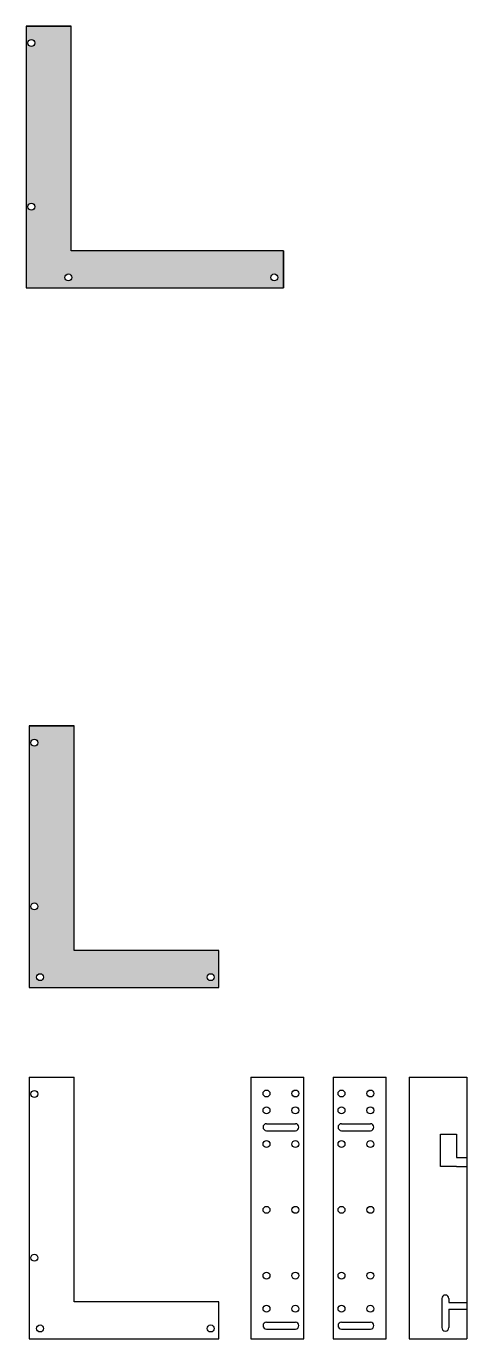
# Model space of a CAD drawing. Header units: millimetres. Extents: x 41 to 383, y 17 to 1037.
import ezdxf

# ---------------------------------------------------------------- set-up
doc = ezdxf.new("R2010")
doc.units = ezdxf.units.MM
doc.header["$MEASUREMENT"] = 0

msp = doc.modelspace()

# ---------------------------------------------------------------- hatches: boundary and pattern name
h = msp.add_hatch(color=256)
h.dxf.hatch_style = 1
h.paths.add_polyline_path([(75.8, 1037.2), (40.9, 1037.2), (40.9, 834), (240.9, 834), (240.9, 862.6), (75.8, 862.6)])
h.paths.add_polyline_path([(47.6, 897, -1), (42.2, 897, -1)], flags=16)
h.paths.add_polyline_path([(42.2, 1024.2, -1), (47.6, 1024.2, -1)], flags=16)
h.paths.add_polyline_path([(76.3, 842, -1), (70.9, 842, -1)], flags=16)
h.paths.add_polyline_path([(236.3, 842, -1), (230.9, 842, -1)], flags=16)
h = msp.add_hatch(color=256)
h.dxf.hatch_style = 1
h.paths.add_polyline_path([(78.1, 493.5), (43.2, 493.5), (43.2, 290.3), (190.5, 290.3), (190.5, 318.9), (78.1, 318.9)])
h.paths.add_polyline_path([(49.9, 353.3, -1), (44.5, 353.3, -1)], flags=16)
h.paths.add_polyline_path([(44.5, 480.5, -1), (49.9, 480.5, -1)], flags=16)
h.paths.add_polyline_path([(54.3, 298.3, -1), (48.9, 298.3, -1)], flags=16)
h.paths.add_polyline_path([(186.9, 298.3, -1), (181.5, 298.3, -1)], flags=16)

# ---------------------------------------------------------------- linework, layer by layer
at = {"lineweight": -2}
for p, q in [((40.9, 1037.2), (40.9, 834)), ((40.9, 1037.2), (75.8, 1037.2)), ((75.8, 862.6), (75.8, 1037.2)), ((240.9, 862.6), (75.8, 862.6)), ((43.2, 493.5), (43.2, 290.3)), ((43.2, 493.5), (78.1, 493.5)), ((78.1, 318.9), (78.1, 493.5)), ((190.5, 318.9), (78.1, 318.9)), ((190.5, 290.3), (190.5, 318.9)), ((43.2, 290.3), (190.5, 290.3)), ((43.2, 220.5), (43.2, 17.3)), ((43.2, 220.5), (78.1, 220.5)), ((78.1, 45.9), (78.1, 220.5)), ((215.3, 220.5), (256.6, 220.5)), ((215.3, 220.5), (215.3, 17.3)), ((256.6, 17.3), (256.6, 220.5)), ((279.4, 220.5), (320.7, 220.5)), ((279.4, 220.5), (279.4, 17.3)), ((320.7, 17.3), (320.7, 220.5)), ((338.6, 220.5), (383.2, 220.5)), ((338.6, 220.5), (338.6, 17.3)), ((383.2, 220.5), (383.2, 17.3)), ((227.6, 184.4), (250.1, 184.4)), ((285.9, 184.4), (308.4, 184.4)), ((227.6, 179), (250.1, 179)), ((285.9, 179), (308.4, 179)), ((362.8, 176.4), (375.2, 176.4)), ((362.8, 151.2), (362.8, 176.4)), ((375.2, 176.4), (375.2, 158.2)), ((375.2, 158.2), (383.2, 158.2)), ((375.2, 151.2), (362.8, 151.2)), ((375.2, 151.2), (383.2, 151.2)), ((190.5, 45.9), (78.1, 45.9)), ((190.5, 17.3), (190.5, 45.9)), ((363.9, 48.6), (363.9, 26)), ((369.3, 48.6), (369.3, 45.4)), ((369.3, 45.4), (383.2, 45.4)), ((369.3, 40.2), (369.3, 26)), ((369.3, 40.2), (383.2, 40.2)), ((227.6, 30.2), (250.1, 30.2)), ((227.6, 24.8), (250.1, 24.8)), ((285.9, 30.2), (308.4, 30.2)), ((285.9, 24.8), (308.4, 24.8)), ((43.2, 17.3), (190.5, 17.3)), ((215.3, 17.3), (256.6, 17.3)), ((279.4, 17.3), (320.7, 17.3)), ((338.6, 17.3), (383.2, 17.3))]:
    msp.add_line(p, q, dxfattribs=at)
for p in [(240.9, 862.6), (40.9, 834)]:
    msp.add_line(p, (240.9, 834))
for points in [[(75.8, 1037.2), (40.9, 1037.2), (40.9, 834), (240.9, 834), (240.9, 862.6), (75.8, 862.6), (75.8, 1037.2)], [(75.8, 1037.2), (40.9, 1037.2), (40.9, 834), (240.9, 834), (240.9, 862.6), (75.8, 862.6), (75.8, 1037.2)], [(78.1, 493.5), (43.2, 493.5), (43.2, 290.3), (190.5, 290.3), (190.5, 318.9), (78.1, 318.9), (78.1, 493.5)]]:
    msp.add_lwpolyline(points, close=True)
for centre in [(44.9, 1024.2), (44.9, 897), (73.6, 842), (233.6, 842), (47.2, 480.5), (47.2, 353.3), (51.6, 298.3), (184.2, 298.3), (47.2, 207.5), (227.6, 207.9), (250.1, 207.9), (285.9, 207.9), (308.4, 207.9), (227.6, 194.8), (250.1, 194.8), (285.9, 194.8), (308.4, 194.8), (227.6, 168.6), (250.1, 168.6), (285.9, 168.6), (308.4, 168.6), (227.6, 117.5), (250.1, 117.5), (285.9, 117.5), (308.4, 117.5), (47.2, 80.3), (227.6, 66.4), (250.1, 66.4), (285.9, 66.4), (308.4, 66.4), (227.6, 40.6), (250.1, 40.6), (285.9, 40.6), (308.4, 40.6), (51.6, 25.3), (184.2, 25.3)]:
    msp.add_circle(centre, 2.7, dxfattribs=at)
for centre in [(44.9, 1024.2), (44.9, 1024.2), (44.9, 897), (44.9, 897), (73.6, 842), (73.6, 842), (233.6, 842), (233.6, 842), (47.2, 480.5), (47.2, 353.3), (51.6, 298.3), (184.2, 298.3)]:
    msp.add_circle(centre, 2.7)
for centre, start, end in [((227.6, 181.7), 90, 270), ((250.1, 181.7), 270, 90), ((285.9, 181.7), 90, 270), ((308.4, 181.7), 270, 90), ((366.6, 48.6), 0, 180), ((227.6, 27.5), 90, 270), ((250.1, 27.5), 270, 90), ((285.9, 27.5), 90, 270), ((308.4, 27.5), 270, 90), ((366.6, 26), 180, 360)]:
    msp.add_arc(centre, 2.7, start, end, dxfattribs=at)

doc.saveas('drawing.dxf')
